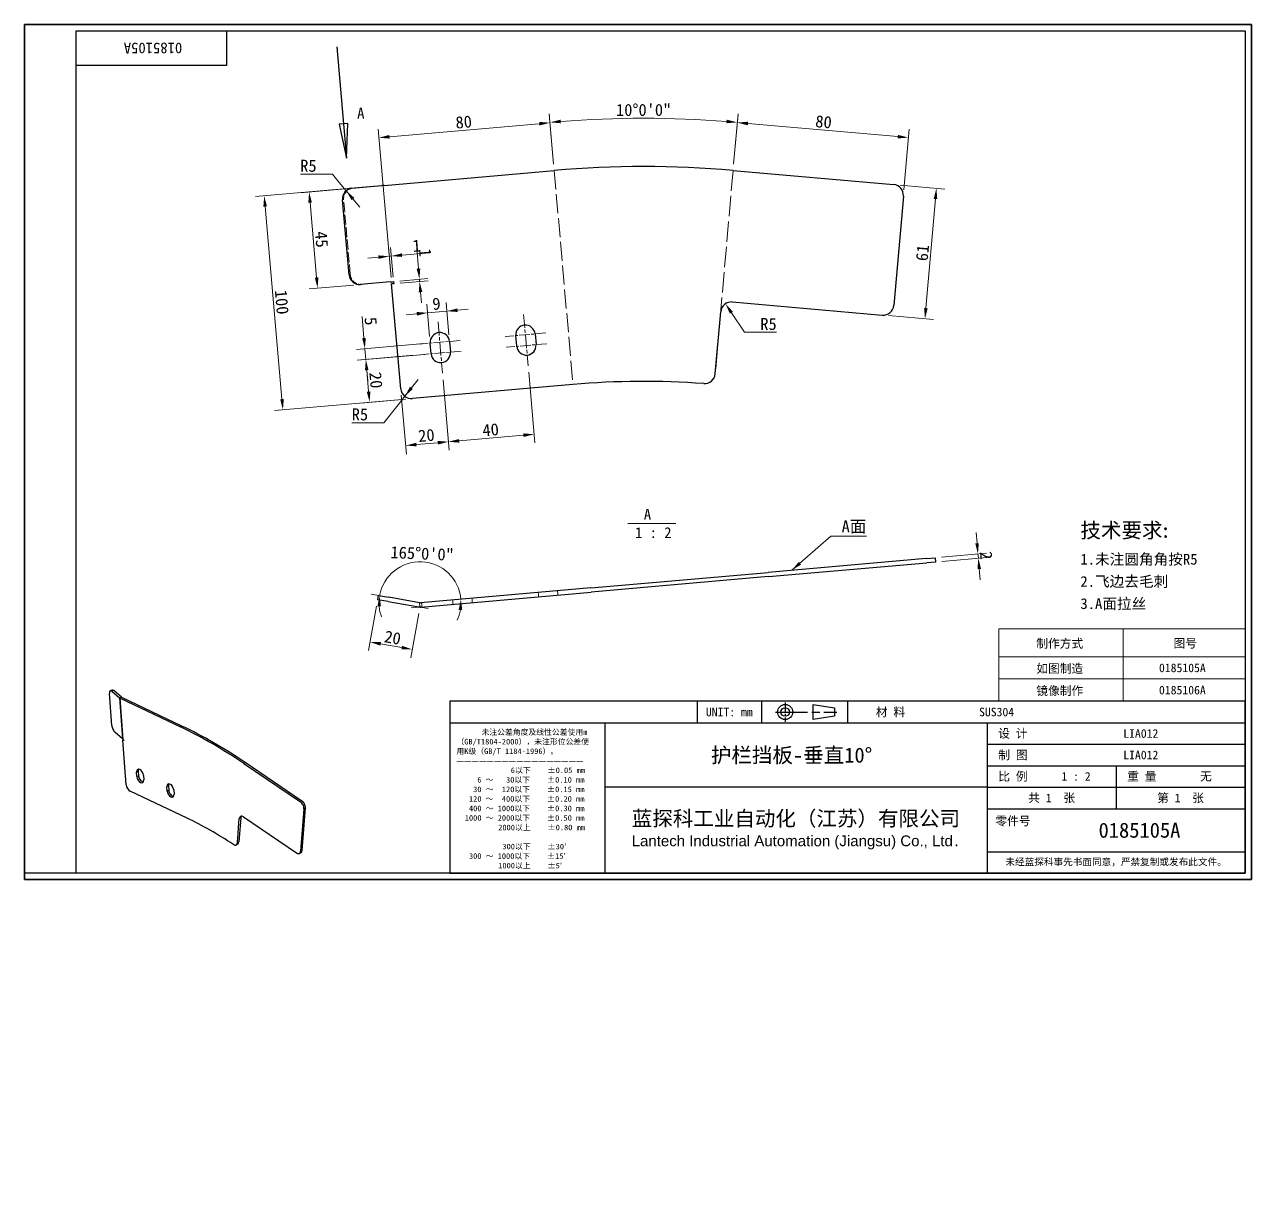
# Model space of a CAD drawing. Header units: millimetres. Extents: x 12 to 583, y -135 to 409.
import ezdxf
from ezdxf.enums import TextEntityAlignment as Align

# ---------------------------------------------------------------- set-up
doc = ezdxf.new("R2010")
doc.units = ezdxf.units.MM
doc.header["$LTSCALE"] = 2
doc.linetypes.add('CHAIN', pattern=[0.3543, 0.2362, -0.0295, 0.0591, -0.0295])
doc.linetypes.add('DASHED', pattern=[0.2067, 0.1654, -0.0413])
for name, color, linetype, lineweight in [('1', 7, 'Continuous', 18), ('可见 (ISO)', 7, 'Continuous', 25), ('可见窄的 (ISO)', 7, 'Continuous', 18), ('图框 (ISO)', 7, 'Continuous', 35), ('标题 (ISO)', 7, 'Continuous', 25), ('草图几何图元 (ISO)', 7, 'Continuous', 18)]:
    doc.layers.add(name, color=color, linetype=linetype, lineweight=lineweight)
for name, color, linetype, lineweight, true_color in [('中心标记 (ISO)', 1, 'CHAIN', 18, 0xff0000), ('中心线 (ISO)', 1, 'CHAIN', 18, 0xff0000), ('剖切线 (ISO)', 7, 'CHAIN', 25, 0x008000), ('尺寸 (ISO)', 7, 'Continuous', 18, 0x008000), ('符号 (ISO)', 7, 'Continuous', 18, 0x008000), ('隐藏 (ISO)', 5, 'DASHED', 18, 0x0000ff)]:
    doc.layers.add(name, color=color, linetype=linetype, lineweight=lineweight, true_color=true_color)
doc.styles.add('HZ_33', font='simfang.ttf')
doc.styles.add('文本样式164', font='SimSun.ttf')
doc.styles.add('文本样式165', font='SimSun.ttf')
doc.styles.add('文本样式74', font='SimSun.ttf')
doc.styles.add('最新国标', font='simfang.ttf')
doc.styles.add('注释文本 (ISO)', font='simfang.ttf')
doc.dimstyles.new('默认 (GB)', dxfattribs={"dimscale": 2, "dimtxt": 2.8, "dimasz": 2.5, "dimexe": 2, "dimexo": 1.5, "dimgap": 0.5, "dimtad": 1, "dimtoh": 1, "dimdsep": 46, "dimtxsty": '最新国标', "dimcen": 0.09, "dimdle": 10, "dimclrd": 256, "dimclre": 256, "dimclrt": 256, "dimaunit": 1, "dimadec": 3, "dimazin": 2, "dimtfac": 0.535714, "dimtdec": 3, "dimtmove": 0, "dimatfit": 3, "dimfxl": 0, "dimtolj": 1, "dimlwd": -1, "dimlwe": -1, "dimarcsym": 0})
doc.dimstyles.new('默认 (GB)$7', dxfattribs={"dimscale": 2, "dimtxt": 2.8, "dimasz": 2.5, "dimexe": 2, "dimexo": 1.5, "dimgap": 0.5, "dimtad": 1, "dimtoh": 1, "dimdsep": 46, "dimtxsty": '最新国标', "dimcen": 0.09, "dimdle": 10, "dimclrd": 256, "dimclre": 256, "dimclrt": 256, "dimaunit": 1, "dimadec": 3, "dimazin": 2, "dimtfac": 0.535714, "dimtdec": 3, "dimtmove": 0, "dimatfit": 3, "dimfxl": 0, "dimtolj": 1, "dimlwd": -1, "dimlwe": -1, "dimarcsym": 0})

# ---------------------------------------------------------------- blocks, each defined once
blk = doc.blocks.new('图框 最新国标')
at = {"layer": '图框 (ISO)'}
for p, q in [((6, 7), (6, 204.5)), ((6, 204.5), (291.5, 204.5)), ((291.5, 204.5), (291.5, 5.5)), ((6, 7), (6, 5.5)), ((6, 7), (6, 5.5)), ((291.5, 5.5), (6, 5.5))]:
    blk.add_line(p, q, dxfattribs=at)
at = {"layer": '图框 (ISO)', "color": 7, "linetype": 'Continuous', "lineweight": 25}
for p, q in [((18, 203), (290, 203)), ((18, 7), (18, 203)), ((18, 203), (290, 203)), ((53, 203), (53, 195)), ((290, 203), (290, 7)), ((290, 203), (290, 7)), ((53, 195), (18, 195)), ((290, 7), (6, 7)), ((290, 7), (18, 7))]:
    blk.add_line(p, q, dxfattribs=at)
at = {"layer": '图框 (ISO)', "style": '文本样式74'}
blk.add_attdef('零件代号_001', (42.7, 200.25), '', height=2.5, rotation=180, dxfattribs=at)
blk = doc.blocks.new('标题栏 最新国标')
at = {"layer": '标题 (ISO)'}
for p, q in [((381.98, -183.84), (196.98, -183.84)), ((196.98, -183.84), (196.98, -223.84)), ((254.48, -183.84), (254.48, -188.84)), ((269.48, -183.84), (269.48, -188.84)), ((281.48, -188.09), (281.48, -184.59)), ((281.48, -184.59), (286.48, -185.34)), ((286.48, -185.34), (286.48, -187.34)), ((289.48, -183.84), (289.48, -188.84)), ((381.98, -223.84), (381.98, -183.84)), ((383.48, -183.84), (383.48, -225.34)), ((286.48, -187.34), (281.48, -188.09)), ((196.98, -188.84), (381.98, -188.84)), ((232.98, -188.84), (232.98, -223.84)), ((321.98, -188.84), (321.98, -223.84)), ((321.98, -193.84), (381.98, -193.84)), ((321.98, -198.84), (381.98, -198.84)), ((351.98, -198.84), (351.98, -208.84)), ((321.98, -203.84), (232.98, -203.84)), ((321.98, -203.84), (381.98, -203.84)), ((321.98, -208.84), (381.98, -208.84)), ((321.98, -218.84), (381.98, -218.84)), ((196.98, -223.84), (381.98, -223.84)), ((383.48, -225.34), (196.98, -225.34))]:
    blk.add_line(p, q, dxfattribs=at)
at = {"layer": '标题 (ISO)', "linetype": 'CHAIN', "ltscale": 5.000333}
blk.add_line((274.98, -184.09), (274.98, -188.59), dxfattribs=at)
at = {"layer": '标题 (ISO)', "linetype": 'CHAIN', "ltscale": 15.834605}
blk.add_line((272.73, -186.34), (286.98, -186.34), dxfattribs=at)
at = {"layer": '标题 (ISO)'}
for radius in [1.75, 1]:
    blk.add_circle((274.98, -186.34), radius, dxfattribs=at)
at = {"layer": '1', "style": '文本样式164'}
for s, p in [('UNIT: mm', (261.98, -186.34)), ('材 料', (299.48, -186.34)), ('设 计', (327.98, -191.34)), ('制 图', (327.98, -196.34)), ('比 例', (327.98, -201.34)), ('重 量', (357.98, -201.34)), ('共 1  张', (336.98, -206.34)), ('第 1  张', (366.98, -206.34))]:
    blk.add_text(s, height=2, dxfattribs=at).set_placement(p, align=Align.MIDDLE_CENTER)
at = {"layer": '标题 (ISO)', "style": '注释文本 (ISO)'}
for s, insert, char_height, attachment_point, line_spacing_factor in [('\\fSimSun|b0|i0;{\\H1.3000;      未注公差角度及线性公差使用m\\P}\\fSimSun|b0|i0;{\\H1.3000;（GB/T1804-2000），未注形位公差使\\P}\\fSimSun|b0|i0;{\\H1.3000;用K级（GB/T 1184-1996）。\\P}\\fSimSun|b0|i0;{\\H1.3000;—————————————————\\P}\\fSimSun|b0|i0;{\\H1.3000;             6以下    ±0.05 mm\\P}\\fSimSun|b0|i0;{\\H1.3000;     6 ～   30以下    ±0.10 mm\\P}\\fSimSun|b0|i0;{\\H1.3000;    30 ～  120以下    ±0.15 mm\\P}\\fSimSun|b0|i0;{\\H1.3000;   120 ～  400以下    ±0.20 mm\\P}\\fSimSun|b0|i0;{\\H1.3000;   400 ～ 1000以下    ±0.30 mm\\P}\\fSimSun|b0|i0;{\\H1.3000;  1000 ～ 2000以下    ±0.50 mm\\P}\\fSimSun|b0|i0;{\\H1.3000;          2000以上    ±0.80 mm\\P}\\fSimSun|b0|i0;{\\H1.3000;\\P}\\fSimSun|b0|i0;{\\H1.3000;           300以下    ±30′\\P}\\fSimSun|b0|i0;{\\H1.3000;   300 ～ 1000以下    ±15′\\P}\\fSimSun|b0|i0;{\\H1.3000;          1000以上    ±5′}', (198.48, -206.63), 1.3, 4, 1.023913), ('{\\fMicrosoft YaHei|b0|i0|c134|p34;\\H1.75x;蓝探科工业自动化（江苏）有限公司\\P\\fArial|b0|i0|c0|p34;\\H0.71429x;Lantech Industrial Automation (Jiangsu) Co., Ltd\\fFangSong|b0|i0|c134|p49;.\\H1.15195x; }', (277.48, -213.84), 2, 5, 0.978695)]:
    blk.add_mtext(s, dxfattribs=dict(at, insert=insert, char_height=char_height, attachment_point=attachment_point, line_spacing_factor=line_spacing_factor))
at = {"layer": '标题 (ISO)', "attachment_point": 5, "style": '注释文本 (ISO)'}
for s, insert, char_height in [('\\fFangSong|b0|i0;零件号', (327.98, -211.84), 2), ('\\fSimSun|b0|i0;{\\H1.6000;未经蓝探科事先书面同意，严禁复制或发布此文件。}', (351.98, -221.34), 1.6)]:
    blk.add_mtext(s, dxfattribs=dict(at, insert=insert, char_height=char_height))
at = {"layer": '标题 (ISO)'}
for tag, p, height, style in [('材料_001', (320.09, -187.33), 2, '注释文本 (ISO)'), ('设计人_001', (353.65, -192.33), 2, '注释文本 (ISO)'), ('库存编号_001', (257.69, -198.12), 3.5, '文本样式165'), ('设计人_001', (353.65, -197.33), 2, '注释文本 (ISO)'), ('视图比例_001', (339.26, -202.33), 2, '注释文本 (ISO)'), ('质量\\P3;_001', (371.53, -202.3), 2, '注释文本 (ISO)'), ('零件代号_001', (347.9, -215.59), 3.5, '文本样式165')]:
    blk.add_attdef(tag, p, '', height=height, dxfattribs=dict(at, style=style))
blk = doc.blocks.new('表格1')
at = {"layer": '符号 (ISO)'}
for p, q in [((232.72, 63.89), (290, 63.89)), ((232.72, 63.89), (232.72, 57.35)), ((261.65, 63.89), (261.65, 57.35)), ((290, 63.89), (290, 57.35)), ((232.72, 57.35), (290, 57.35)), ((232.72, 57.35), (232.72, 47)), ((261.65, 57.35), (261.65, 47)), ((290, 57.35), (290, 47)), ((232.72, 52.23), (290, 52.23)), ((232.72, 47), (290, 47))]:
    blk.add_line(p, q, dxfattribs=at)
at = {"layer": '符号 (ISO)', "char_height": 2, "attachment_point": 7, "style": '注释文本 (ISO)'}
for s, insert in [('制作方式', (241.43, 59.21)), ('图号', (273.37, 59.27)), ('如图制造', (241.44, 53.39)), ('0185105A', (269.98, 53.75)), ('镜像制作', (241.43, 48.2)), ('0185106A', (269.98, 48.58))]:
    blk.add_mtext(s, dxfattribs=dict(at, insert=insert))
blk = doc.blocks.new('二维转换剖视图0')
at = {"layer": '剖切线 (ISO)', "linetype": 'Continuous'}
for p, q in [((78.64, 199.32), (80.21, 181.38)), ((81.2, 181.47), (79.21, 181.3)), ((79.21, 181.3), (80.9, 173.41)), ((80.21, 181.38), (80.9, 173.41)), ((80.9, 173.41), (81.2, 181.47))]:
    blk.add_line(p, q, dxfattribs=at)
at = {"layer": '剖切线 (ISO)', "linetype": 'Continuous', "flags": 128}
blk.add_lwpolyline([(79.21, 181.3), (80.9, 173.41), (81.2, 181.47), (79.21, 181.3)], dxfattribs=at)
at = {"layer": '剖切线 (ISO)'}
blk.add_solid([(79.21, 181.3), (80.9, 173.41), (81.2, 181.47), (79.21, 181.3)], dxfattribs=at)
at = {"layer": '剖切线 (ISO)', "insert": (83.4, 182.62), "char_height": 2.5, "attachment_point": 7, "style": 'HZ_33'}
blk.add_mtext('A', dxfattribs=at)
blk = doc.blocks.new('*D7')
at = {"layer": 'Defpoints', "color": 0, "transparency": 16777216}
for p in [(176.28, 141.3), (195.98, 137.83), (172.81, 121.6)]:
    blk.add_point(p, dxfattribs=at)
at = {"layer": '尺寸 (ISO)', "color": 116, "true_color": 0x00803f, "transparency": 16777216}
for p, q in [((175.76, 138.35), (172.11, 117.67)), ((195.46, 134.87), (191.81, 114.19)), ((187.58, 119), (177.73, 120.74))]:
    blk.add_line(p, q, dxfattribs=at)
for points in [[(177.88, 121.56), (177.59, 119.92), (172.81, 121.6)], [(187.73, 119.82), (187.44, 118.18), (192.51, 118.13)]]:
    blk.add_solid(points, dxfattribs=at)
at = {"layer": '尺寸 (ISO)', "transparency": 16777216, "insert": (183.32, 123.64), "char_height": 5.6, "attachment_point": 5, "rotation": 350, "style": '最新国标'}
blk.add_mtext('\\A1;20', dxfattribs=at)
blk = doc.blocks.new('*D8')
at = {"layer": 'Defpoints', "color": 0, "transparency": 16777216}
for p in [(205.62, 156.38), (275.5, 146.79), (193.11, 140.36), (196.07, 139.84)]:
    blk.add_point(p, dxfattribs=at)
at = {"layer": '尺寸 (ISO)', "color": 116, "true_color": 0x00803f, "transparency": 16777216}
blk.add_line((190.16, 140.89), (173.32, 143.85), dxfattribs=at)
for start, end in [(5, 170), (185.0432, 200.0863), (334.9137, 349.9568)]:
    blk.add_arc((196.07, 139.84), 19.1, start, end, dxfattribs=at)
for points in [[(176.21, 138.2), (177.87, 138.13), (177.26, 143.16)], [(214.04, 136.55), (215.7, 136.48), (215.09, 141.51)]]:
    blk.add_solid(points, dxfattribs=at)
at = {"layer": '尺寸 (ISO)', "transparency": 16777216, "insert": (197.07, 162.75), "char_height": 5.6, "attachment_point": 5, "rotation": 357.5, "style": '最新国标'}
blk.add_mtext('\\A1;165°0\'0"', dxfattribs=at)
blk = doc.blocks.new('*D9')
at = {"layer": 'Defpoints', "color": 0, "transparency": 16777216}
for p in [(435.8, 160.82), (455.89, 160.57), (435.97, 158.82)]:
    blk.add_point(p, dxfattribs=at)
at = {"layer": '尺寸 (ISO)', "color": 116, "true_color": 0x00803f, "transparency": 16777216}
for p, q in [((455.28, 167.54), (454.85, 172.52)), ((438.79, 161.08), (459.71, 162.91)), ((438.96, 159.09), (459.88, 160.92)), ((455.72, 162.56), (455.89, 160.57)), ((456.33, 155.59), (456.77, 150.61))]:
    blk.add_line(p, q, dxfattribs=at)
for points in [[(456.11, 167.61), (454.45, 167.47), (455.72, 162.56)], [(457.16, 155.66), (455.5, 155.51), (455.89, 160.57)]]:
    blk.add_solid(points, dxfattribs=at)
at = {"layer": '尺寸 (ISO)', "transparency": 16777216, "insert": (459.59, 161.9), "char_height": 5.6, "attachment_point": 5, "rotation": 275, "style": '最新国标'}
blk.add_mtext('\\A1;2', dxfattribs=at)
blk = doc.blocks.new('*D10')
at = {"layer": 'Defpoints', "color": 0, "transparency": 16777216}
for p in [(314.66, 365.17), (258.5, 341.07), (341.74, 341.07), (300.12, -134.62)]:
    blk.add_point(p, dxfattribs=at)
at = {"layer": '尺寸 (ISO)', "color": 116, "true_color": 0x00803f, "transparency": 16777216}
for p, q in [((258.24, 344.06), (256.19, 367.47)), ((342, 344.06), (344.05, 367.47))]:
    blk.add_line(p, q, dxfattribs=at)
blk.add_arc((300.12, -134.62), 500, 85.573, 94.427, dxfattribs=at)
for points in [[(261.59, 363.06), (261.46, 364.72), (256.54, 363.48)], [(338.78, 364.72), (338.65, 363.06), (343.7, 363.48)]]:
    blk.add_solid(points, dxfattribs=at)
at = {"layer": '尺寸 (ISO)', "transparency": 16777216, "insert": (300.12, 369.22), "char_height": 5.6, "attachment_point": 5, "style": '最新国标'}
blk.add_mtext('\\A1;10°0\'0"', dxfattribs=at)
blk = doc.blocks.new('*D13')
at = {"layer": 'Defpoints', "color": 0, "transparency": 16777216}
for p in [(416.45, 334.53), (436.37, 332.79), (411.13, 273.76)]:
    blk.add_point(p, dxfattribs=at)
at = {"layer": '尺寸 (ISO)', "color": 116, "true_color": 0x00803f, "transparency": 16777216}
for p, q in [((419.44, 334.27), (440.36, 332.44)), ((431.49, 277), (435.94, 327.81)), ((414.12, 273.5), (435.04, 271.67))]:
    blk.add_line(p, q, dxfattribs=at)
for points in [[(435.11, 327.88), (436.77, 327.73), (436.37, 332.79)], [(430.66, 277.07), (432.32, 276.93), (431.06, 272.02)]]:
    blk.add_solid(points, dxfattribs=at)
at = {"layer": '尺寸 (ISO)', "transparency": 16777216, "insert": (429.9, 302.74), "char_height": 5.6, "attachment_point": 5, "rotation": 85, "style": '最新国标'}
blk.add_mtext('\\A1;61', dxfattribs=at)
blk = doc.blocks.new('*D14')
at = {"layer": 'Defpoints', "color": 0, "transparency": 16777216}
for p in [(423.38, 356.39), (341.74, 341.07), (421, 329.11)]:
    blk.add_point(p, dxfattribs=at)
at = {"layer": '尺寸 (ISO)', "color": 116, "true_color": 0x00803f, "transparency": 16777216}
for p, q in [((342, 344.06), (344.04, 367.35)), ((348.67, 362.92), (418.4, 356.82)), ((421.26, 332.1), (423.73, 360.37))]:
    blk.add_line(p, q, dxfattribs=at)
for points in [[(348.74, 363.76), (348.6, 362.09), (343.69, 363.36)], [(418.47, 357.65), (418.33, 355.99), (423.38, 356.39)]]:
    blk.add_solid(points, dxfattribs=at)
at = {"layer": '尺寸 (ISO)', "transparency": 16777216, "insert": (383.87, 363.69), "char_height": 5.6, "attachment_point": 5, "rotation": 355, "style": '最新国标'}
blk.add_mtext('\\A1;80', dxfattribs=at)
blk = doc.blocks.new('*D15')
at = {"layer": 'Defpoints', "color": 0, "transparency": 16777216}
for p in [(256.56, 363.29), (258.5, 341.07), (182.82, 288.27)]:
    blk.add_point(p, dxfattribs=at)
at = {"layer": '尺寸 (ISO)', "color": 116, "true_color": 0x00803f, "transparency": 16777216}
for p, q in [((258.24, 344.06), (256.21, 367.27)), ((182.55, 291.26), (176.51, 360.3)), ((181.84, 356.75), (251.58, 362.85))]:
    blk.add_line(p, q, dxfattribs=at)
for points in [[(251.51, 363.68), (251.65, 362.02), (256.56, 363.29)], [(181.77, 357.58), (181.92, 355.92), (176.86, 356.32)]]:
    blk.add_solid(points, dxfattribs=at)
at = {"layer": '尺寸 (ISO)', "transparency": 16777216, "insert": (216.38, 363.62), "char_height": 5.6, "attachment_point": 5, "rotation": 5, "style": '最新国标'}
blk.add_mtext('\\A1;80', dxfattribs=at)
blk = doc.blocks.new('*D16')
at = {"layer": 'Defpoints', "color": 0, "transparency": 16777216}
for p in [(179.33, 334.14), (192.5, 234.91), (132.26, 229.64)]:
    blk.add_point(p, dxfattribs=at)
at = {"layer": '尺寸 (ISO)', "color": 116, "true_color": 0x00803f, "transparency": 16777216}
for p, q in [((176.34, 333.88), (119.56, 328.91)), ((123.98, 324.28), (131.82, 234.62)), ((189.52, 234.65), (128.28, 229.29))]:
    blk.add_line(p, q, dxfattribs=at)
for points in [[(124.81, 324.35), (123.15, 324.21), (123.54, 329.26)], [(132.65, 234.69), (130.99, 234.55), (132.26, 229.64)]]:
    blk.add_solid(points, dxfattribs=at)
at = {"layer": '尺寸 (ISO)', "transparency": 16777216, "insert": (131.72, 279.78), "char_height": 5.6, "attachment_point": 5, "rotation": 275, "style": '最新国标'}
blk.add_mtext('\\A1;100', dxfattribs=at)
blk = doc.blocks.new('*D17')
at = {"layer": 'Defpoints', "color": 0, "transparency": 16777216}
for p in [(206.53, 246.68), (187.09, 239.46), (209.32, 214.8)]:
    blk.add_point(p, dxfattribs=at)
at = {"layer": '尺寸 (ISO)', "color": 116, "true_color": 0x00803f, "transparency": 16777216}
for p, q in [((206.79, 243.69), (209.67, 210.82)), ((187.35, 236.47), (189.75, 209.07)), ((194.38, 213.49), (204.34, 214.36))]:
    blk.add_line(p, q, dxfattribs=at)
for points in [[(194.3, 214.32), (194.45, 212.66), (189.4, 213.06)], [(204.27, 215.19), (204.41, 213.53), (209.32, 214.8)]]:
    blk.add_solid(points, dxfattribs=at)
at = {"layer": '尺寸 (ISO)', "transparency": 16777216, "insert": (199.02, 217.75), "char_height": 5.6, "attachment_point": 5, "rotation": 5, "style": '最新国标'}
blk.add_mtext('\\A1;20', dxfattribs=at)
blk = doc.blocks.new('*D18')
at = {"layer": 'Defpoints', "color": 0, "transparency": 16777216}
for p in [(206.53, 246.68), (246.38, 250.16), (249.17, 218.29)]:
    blk.add_point(p, dxfattribs=at)
at = {"layer": '尺寸 (ISO)', "color": 116, "true_color": 0x00803f, "transparency": 16777216}
for p, q in [((246.64, 247.18), (249.52, 214.3)), ((206.79, 243.69), (209.67, 210.82)), ((214.3, 215.24), (244.19, 217.85))]:
    blk.add_line(p, q, dxfattribs=at)
for points in [[(244.11, 218.68), (244.26, 217.02), (249.17, 218.29)], [(214.23, 216.07), (214.37, 214.41), (209.32, 214.8)]]:
    blk.add_solid(points, dxfattribs=at)
at = {"layer": '尺寸 (ISO)', "transparency": 16777216, "insert": (228.91, 220.36), "char_height": 5.6, "attachment_point": 5, "rotation": 5, "style": '最新国标'}
blk.add_mtext('\\A1;40', dxfattribs=at)
blk = doc.blocks.new('*D19')
at = {"layer": 'Defpoints', "color": 0, "transparency": 16777216}
for p in [(170.84, 253.09), (196.24, 255.31), (192.5, 234.91)]:
    blk.add_point(p, dxfattribs=at)
at = {"layer": '尺寸 (ISO)', "color": 116, "true_color": 0x00803f, "transparency": 16777216}
for p, q in [((193.25, 255.05), (166.85, 252.74)), ((172.14, 238.15), (171.27, 248.11)), ((189.52, 234.65), (168.6, 232.82))]:
    blk.add_line(p, q, dxfattribs=at)
for points in [[(172.1, 248.18), (170.44, 248.04), (170.84, 253.09)], [(172.97, 238.22), (171.31, 238.08), (172.58, 233.17)]]:
    blk.add_solid(points, dxfattribs=at)
at = {"layer": '尺寸 (ISO)', "transparency": 16777216, "insert": (175.53, 243.46), "char_height": 5.6, "attachment_point": 5, "rotation": 275, "style": '最新国标'}
blk.add_mtext('\\A1;20', dxfattribs=at)
blk = doc.blocks.new('*D20')
at = {"layer": 'Defpoints', "color": 0, "transparency": 16777216}
for p in [(170.4, 258.07), (200.78, 260.73), (201.22, 255.75)]:
    blk.add_point(p, dxfattribs=at)
at = {"layer": '尺寸 (ISO)', "color": 116, "true_color": 0x00803f, "transparency": 16777216}
for p, q in [((169.97, 263.05), (169.08, 273.12)), ((197.8, 260.47), (166.42, 257.72)), ((170.84, 253.09), (170.4, 258.07)), ((198.23, 255.49), (166.85, 252.74)), ((171.27, 248.11), (171.71, 243.13))]:
    blk.add_line(p, q, dxfattribs=at)
for points in [[(170.8, 263.13), (169.13, 262.98), (170.4, 258.07)], [(172.1, 248.18), (170.44, 248.04), (170.84, 253.09)]]:
    blk.add_solid(points, dxfattribs=at)
at = {"layer": '尺寸 (ISO)', "transparency": 16777216, "insert": (173.12, 270.91), "char_height": 5.6, "attachment_point": 5, "rotation": 275, "style": '最新国标'}
blk.add_mtext('\\A1;5', dxfattribs=at)
blk = doc.blocks.new('*D21')
at = {"layer": 'Defpoints', "color": 0, "transparency": 16777216}
for p in [(208.52, 275.59), (200.78, 260.73), (209.75, 261.52)]:
    blk.add_point(p, dxfattribs=at)
at = {"layer": '尺寸 (ISO)', "color": 116, "true_color": 0x00803f, "transparency": 16777216}
for p, q in [((194.57, 274.37), (189.59, 273.94)), ((200.52, 263.72), (199.2, 278.79)), ((199.55, 274.81), (208.52, 275.59)), ((209.49, 264.5), (208.17, 279.58)), ((213.5, 276.03), (218.48, 276.46))]:
    blk.add_line(p, q, dxfattribs=at)
for points in [[(194.5, 275.2), (194.64, 273.54), (199.55, 274.81)], [(213.43, 276.86), (213.57, 275.2), (208.52, 275.59)]]:
    blk.add_solid(points, dxfattribs=at)
at = {"layer": '尺寸 (ISO)', "transparency": 16777216, "insert": (203.7, 279.02), "char_height": 5.6, "attachment_point": 5, "rotation": 5, "style": '最新国标'}
blk.add_mtext('\\A1;9', dxfattribs=at)
blk = doc.blocks.new('*D22')
at = {"layer": 'Defpoints', "color": 0, "transparency": 16777216}
for p in [(164.37, 332.83), (144.45, 331.09), (168.3, 288)]:
    blk.add_point(p, dxfattribs=at)
at = {"layer": '尺寸 (ISO)', "color": 116, "true_color": 0x00803f, "transparency": 16777216}
for p, q in [((161.38, 332.57), (140.46, 330.74)), ((147.94, 291.24), (144.89, 326.11)), ((165.31, 287.74), (144.39, 285.91))]:
    blk.add_line(p, q, dxfattribs=at)
for points in [[(145.72, 326.18), (144.06, 326.04), (144.45, 331.09)], [(148.77, 291.31), (147.11, 291.17), (148.37, 286.26)]]:
    blk.add_solid(points, dxfattribs=at)
at = {"layer": '尺寸 (ISO)', "transparency": 16777216, "insert": (150.23, 309.01), "char_height": 5.6, "attachment_point": 5, "rotation": 275, "style": '最新国标'}
blk.add_mtext('\\A1;45', dxfattribs=at)
blk = doc.blocks.new('*D23')
at = {"layer": 'Defpoints', "color": 0, "transparency": 16777216}
for p in [(183.73, 289.35), (183.81, 288.36), (195.86, 289.41)]:
    blk.add_point(p, dxfattribs=at)
at = {"layer": '尺寸 (ISO)', "color": 116, "true_color": 0x00803f, "transparency": 16777216}
for p, q in [((195.34, 295.39), (194.53, 304.69)), ((186.71, 289.61), (199.76, 290.76)), ((186.8, 288.62), (199.85, 289.76)), ((195.86, 289.41), (195.78, 290.41)), ((196.3, 284.43), (196.73, 279.45))]:
    blk.add_line(p, q, dxfattribs=at)
for points in [[(196.17, 295.46), (194.51, 295.32), (195.78, 290.41)], [(197.13, 284.5), (195.47, 284.36), (195.86, 289.41)]]:
    blk.add_solid(points, dxfattribs=at)
at = {"layer": '尺寸 (ISO)', "transparency": 16777216, "insert": (198.5, 302.86), "char_height": 5.6, "attachment_point": 5, "rotation": 275, "style": '最新国标'}
blk.add_mtext('\\A1;1', dxfattribs=at)
blk = doc.blocks.new('*D24')
at = {"layer": 'Defpoints', "color": 0, "transparency": 16777216}
for p in [(181.69, 301.16), (182.82, 288.27), (183.81, 288.36)]:
    blk.add_point(p, dxfattribs=at)
at = {"layer": '尺寸 (ISO)', "color": 116, "true_color": 0x00803f, "transparency": 16777216}
for p, q in [((182.55, 291.26), (181.34, 305.14)), ((183.55, 291.35), (182.34, 305.23)), ((176.71, 300.72), (171.73, 300.28)), ((181.69, 301.16), (182.69, 301.24)), ((187.67, 301.68), (196.97, 302.49))]:
    blk.add_line(p, q, dxfattribs=at)
for points in [[(176.64, 301.55), (176.78, 299.89), (181.69, 301.16)], [(187.59, 302.51), (187.74, 300.85), (182.69, 301.24)]]:
    blk.add_solid(points, dxfattribs=at)
at = {"layer": '尺寸 (ISO)', "transparency": 16777216, "insert": (194.48, 306.09), "char_height": 5.6, "attachment_point": 5, "rotation": 5, "style": '最新国标'}
blk.add_mtext('\\A1;1', dxfattribs=at)
blk = doc.blocks.new('*D25')
at = {"layer": 'Defpoints', "color": 0, "transparency": 16777216}
for p in [(192.07, 239.89), (188.97, 235.97)]:
    blk.add_point(p, dxfattribs=at)
at = {"layer": '尺寸 (ISO)', "color": 116, "true_color": 0x00803f, "transparency": 16777216}
for p, q in [((192.07, 239.89), (188.97, 235.97)), ((192.07, 239.89), (195.16, 243.82)), ((188.97, 235.97), (185.88, 232.04)), ((179.27, 223.66), (185.88, 232.04)), ((164.37, 223.66), (179.27, 223.66))]:
    blk.add_line(p, q, dxfattribs=at)
blk.add_solid([(191.41, 240.41), (192.72, 239.38), (188.97, 235.97)], dxfattribs=at)
at = {"layer": '尺寸 (ISO)', "transparency": 16777216, "insert": (168.08, 227.5), "char_height": 5.6, "attachment_point": 5, "style": '最新国标'}
blk.add_mtext('\\A1;R5', dxfattribs=at)
blk = doc.blocks.new('*D26')
at = {"layer": 'Defpoints', "color": 0, "transparency": 16777216}
for p in [(338.2, 279.05), (340.97, 274.88)]:
    blk.add_point(p, dxfattribs=at)
at = {"layer": '尺寸 (ISO)', "color": 116, "true_color": 0x00803f, "transparency": 16777216}
for p, q in [((347.03, 265.75), (340.97, 274.88)), ((361.94, 265.75), (347.03, 265.75))]:
    blk.add_line(p, q, dxfattribs=at)
blk.add_solid([(341.66, 275.34), (340.27, 274.42), (338.2, 279.05)], dxfattribs=at)
at = {"layer": '尺寸 (ISO)', "transparency": 16777216, "insert": (358.23, 269.59), "char_height": 5.6, "attachment_point": 5, "style": '最新国标'}
blk.add_mtext('\\A1;R5', dxfattribs=at)
blk = doc.blocks.new('*D27')
at = {"layer": 'Defpoints', "color": 0, "transparency": 16777216}
for p in [(161.66, 331.66), (164.81, 327.85)]:
    blk.add_point(p, dxfattribs=at)
at = {"layer": '尺寸 (ISO)', "color": 116, "true_color": 0x00803f, "transparency": 16777216}
for p, q in [((140.4, 339.38), (155.3, 339.38)), ((155.3, 339.38), (158.48, 335.52)), ((161.66, 331.66), (158.48, 335.52)), ((164.81, 327.85), (161.66, 331.66)), ((164.85, 327.81), (168.03, 323.95))]:
    blk.add_line(p, q, dxfattribs=at)
blk.add_solid([(165.49, 328.34), (164.2, 327.28), (161.66, 331.66)], dxfattribs=at)
at = {"layer": '尺寸 (ISO)', "transparency": 16777216, "insert": (144.11, 343.21), "char_height": 5.6, "attachment_point": 5, "style": '最新国标'}
blk.add_mtext('\\A1;R5', dxfattribs=at)

msp = doc.modelspace()

# ---------------------------------------------------------------- linework, layer by layer
at = {"layer": '中心标记 (ISO)', "ltscale": 10.556371}
for p, q in [((254.5793, 265.4372), (235.6516, 263.7813)), ((214.7316, 261.951), (195.8039, 260.2951)), ((215.1673, 256.97), (196.2396, 255.3141)), ((255.0151, 260.4563), (236.0874, 258.8003))]:
    msp.add_line(p, q, dxfattribs=at)
at = {"layer": '中心线 (ISO)', "ltscale": 13.334389}
for p, q in [((204.4397, 270.5869), (206.5315, 246.6782)), ((244.2875, 274.0731), (246.3793, 250.1644))]:
    msp.add_line(p, q, dxfattribs=at)
at = {"layer": '可见 (ISO)'}
for p, q in [((179.3317, 334.1404), (258.5027, 341.067)), ((341.7364, 341.067), (416.451, 334.5303)), ((164.3734, 332.8317), (178.3004, 334.0502)), ((179.3317, 334.1404), (178.3004, 334.0502)), ((163.0484, 292.563), (159.9979, 327.4298)), ((420.9962, 329.1135), (416.5513, 278.3076)), ((182.2224, 289.2214), (168.2954, 288.003)), ((182.2224, 289.2214), (183.2537, 289.3117)), ((183.8125, 288.3567), (182.8163, 288.2696)), ((187.0869, 239.456), (182.8163, 288.2696)), ((183.2537, 289.3117), (183.7253, 289.3529)), ((183.7253, 289.3529), (183.8125, 288.3567)), ((341.4009, 279.8633), (411.1345, 273.7624)), ((333.4538, 246.3959), (335.9842, 275.3181)), ((241.0684, 259.2361), (240.6326, 264.2171)), ((249.5984, 265.0015), (250.0342, 260.0205)), ((201.2206, 255.7499), (200.7848, 260.7308)), ((209.7506, 261.5152), (210.1864, 256.5343)), ((267.2183, 241.4475), (192.5037, 234.9108)), ((431.6805, 160.457), (358.101, 154.0196)), ((431.6805, 160.457), (435.7965, 160.8171)), ((435.7965, 160.8171), (435.9708, 158.8247)), ((358.2753, 152.0272), (431.8548, 158.4646)), ((435.9708, 158.8247), (431.8548, 158.4646)), ((275.4995, 146.7929), (358.101, 154.0196)), ((358.2753, 152.0272), (275.6738, 144.8005)), ((176.6294, 143.2706), (176.2821, 141.301)), ((176.6294, 143.2706), (181.5534, 142.4024)), ((275.4995, 146.7929), (196.3285, 139.8663)), ((196.5028, 137.8739), (275.6738, 144.8005)), ((181.2061, 140.4328), (176.2821, 141.301)), ((181.2061, 140.4328), (195.4596, 137.9195)), ((195.8069, 139.8891), (181.5534, 142.4024)), ((195.9782, 137.828), (195.9752, 137.8627)), ((196.5028, 137.8739), (195.9782, 137.828)), ((52.6476, 82.796), (51.5691, 97.6529)), ((52.8408, 99.2417), (51.9755, 98.9342)), ((52.6585, 98.701), (56.258, 95.5909)), ((57.1234, 95.8984), (53.5238, 99.0085)), ((56.5745, 95.3894), (84.5657, 82.0565)), ((85.2728, 82.4647), (57.2816, 95.7977)), ((57.6447, 76.4891), (54.0451, 79.5991)), ((57.8065, 75.9514), (58.1328, 76.1398)), ((59.3164, 55.1516), (57.8065, 75.9514)), ((58.1587, 75.7837), (57.8065, 75.9514)), ((57.9611, 76.2876), (58.1279, 76.2081)), ((58.1279, 76.2081), (58.1587, 75.7837)), ((113.9932, 65.0664), (140.4088, 47.1468)), ((141.1159, 47.5551), (114.7003, 65.4747)), ((64.3134, 58.9186), (64.1593, 61.041)), ((64.8664, 61.4492), (65.0205, 59.3268)), ((67.3292, 59.5311), (67.4832, 57.4087)), ((87.6471, 39.6079), (61.2315, 52.1904)), ((78.4017, 52.2079), (78.2476, 54.3303)), ((78.9547, 54.7386), (79.1088, 52.6162)), ((81.4175, 52.8204), (81.5716, 50.698)), ((113.8746, 40.1486), (138.5292, 23.4236)), ((142.0158, 44.0076), (140.4443, 24.1735)), ((141.1514, 24.5818), (142.7229, 44.4159)), ((111.0649, 28.1078), (111.9595, 39.3988)), ((112.6666, 39.807), (111.772, 28.5161)), ((111.2609, 27.5457), (110.5538, 27.1374)), ((139.9332, 23.2031), (140.6403, 23.6114))]:
    msp.add_line(p, q, dxfattribs=at)
for centre, radius, start, end in [((300.1196, -134.616), 477.5, 85, 95), ((416.0153, 329.5493), 5, 355, 85), ((340.9651, 274.8824), 5, 85, 175), ((411.5703, 278.7434), 5, 265, 355), ((245.1155, 264.6093), 4.5, 5, 185), ((205.2677, 261.123), 4.5, 5, 185), ((245.5513, 259.6283), 4.5, 185, 5), ((205.7035, 256.1421), 4.5, 185, 5), ((328.4728, 246.8317), 5, 265.748986, 355), ((300.1196, -134.616), 377.5, 85.748986, 95), ((192.0679, 239.8918), 5, 185, 275), ((196.1542, 141.8587), 4, 260, 275), ((196.1542, 141.8587), 2, 260, 275)]:
    msp.add_arc(centre, radius, start, end, dxfattribs=at)
for centre, major_axis, ratio, start_param, end_param in [((164.8092, 327.8508), (-0.4358, 4.981), 0.96592583, 0, 1.57079633), ((167.8596, 292.9839), (0.4358, -4.981), 0.96592583, 4.71238898, 6.28318531), ((52.8126, 96.5785), (-0.8371, 2.3557), 0.3957933, 5.67484898, 7.24564531), ((53.6779, 96.886), (-0.8371, 2.3557), 0.3957933, 5.67484898, 6.28318531), ((57.9887, 96.2059), (1.9948, 0.1448), 0.52483389, 3.62520487, 3.88700426), ((57.9887, 96.2059), (-0.9974, -0.0724), 0.52483389, 0.48361222, 0.74541161), ((53.8911, 81.7216), (-0.8371, 2.3557), 0.3957933, 0.96246, 2.53325633), ((99.2794, -120.6353), (119.375, -206.7636), 0.57735027, 2.26892803, 2.44346095), ((99.9865, -120.2271), (-119.375, 206.7636), 0.57735027, 5.41052068, 5.58505361), ((59.3753, 77.1041), (-1.9948, -0.1448), 0.52483389, 0.48361222, 0.74541161), ((65.7442, 60.286), (-1.125, 1.9486), 0.57735027, 4.01425728, 7.15584993), ((65.8983, 58.1636), (1.125, -1.9486), 0.57735027, 4.01425728, 7.15584993), ((66.4513, 60.6943), (-1.125, 1.9486), 0.57735027, 0.31968726, 0.87266463), ((66.6054, 58.5719), (1.125, -1.9486), 0.57735027, 4.01425728, 5.96349805), ((61.0774, 54.3128), (-1.25, 2.1651), 0.57735027, 0.87266463, 2.44346095), ((79.8326, 53.5754), (-1.125, 1.9486), 0.57735027, 4.01425728, 7.15584993), ((79.9866, 51.453), (1.125, -1.9486), 0.57735027, 4.01425728, 7.15584993), ((80.5397, 53.9836), (-1.125, 1.9486), 0.57735027, 0.31968726, 0.87266463), ((80.6937, 51.8612), (1.125, -1.9486), 0.57735027, 4.01425728, 5.96349805), ((140.2548, 45.2023), (1.25, -2.1651), 0.57735027, 0.6981317, 2.26892803), ((140.9619, 45.6105), (-1.25, 2.1651), 0.57735027, 3.83972435, 5.41052068), ((113.7205, 38.2041), (-1.25, 2.1651), 0.57735027, 5.41052068, 6.98131701), ((114.4276, 38.6124), (-1.25, 2.1651), 0.57735027, 0.28675655, 0.6981317), ((99.2794, -120.6353), (-94.375, 163.4623), 0.57735027, 5.42359295, 5.58505361), ((109.3038, 29.3025), (1.25, -2.1651), 0.57735027, 5.42359295, 6.98131701), ((110.0109, 29.7107), (1.25, -2.1651), 0.57735027, 0, 0.6981317), ((138.6832, 25.3682), (1.25, -2.1651), 0.57735027, 5.41052068, 6.98131701), ((139.3903, 25.7764), (1.25, -2.1651), 0.57735027, 0, 0.6981317)]:
    msp.add_ellipse(centre, major_axis=major_axis, ratio=ratio, start_param=start_param, end_param=end_param, dxfattribs=at)
at = {"layer": '可见窄的 (ISO)'}
for p, q in [((52.6585, 98.701), (53.5238, 99.0085)), ((56.258, 95.5909), (57.1234, 95.8984)), ((57.6447, 76.4891), (56.258, 95.5909)), ((57.2816, 95.7977), (56.5745, 95.3894)), ((56.5745, 95.3894), (57.9611, 76.2876)), ((85.2728, 82.4647), (84.5657, 82.0565)), ((114.7003, 65.4747), (113.9932, 65.0664)), ((64.8664, 61.4492), (64.1593, 61.041)), ((65.0205, 59.3268), (64.3134, 58.9186)), ((78.9547, 54.7386), (78.2476, 54.3303)), ((79.1088, 52.6162), (78.4017, 52.2079)), ((141.1159, 47.5551), (140.4088, 47.1468)), ((142.0158, 44.0076), (142.7229, 44.4159)), ((111.9595, 39.3988), (112.6666, 39.807)), ((111.772, 28.5161), (111.0649, 28.1078)), ((141.1514, 24.5818), (140.4443, 24.1735))]:
    msp.add_line(p, q, dxfattribs=at)
at = {"layer": '尺寸 (ISO)'}
for q in [(191.9934, 137.4794), (199.9175, 137.1335)]:
    msp.add_line((195.9782, 137.828), q, dxfattribs=at)
at = {"layer": '符号 (ISO)'}
msp.add_line((292.7005, 176.8317), (315.1567, 176.8317), dxfattribs=at)
at = {"layer": '草图几何图元 (ISO)', "color": 1, "linetype": 'DASHED', "ltscale": 26.877386, "true_color": 0xff0000}
msp.add_line((258.5027, 341.067), (267.2183, 241.4475), dxfattribs=at)
at = {"layer": '草图几何图元 (ISO)', "color": 1, "linetype": 'DASHED', "ltscale": 28.735088, "true_color": 0xff0000}
msp.add_line((341.7364, 341.067), (333.4538, 246.3959), dxfattribs=at)
at = {"layer": '隐藏 (ISO)', "ltscale": 14.110627}
msp.add_line((163.564, 292.6081), (160.5136, 327.4749), dxfattribs=at)
at = {"layer": '隐藏 (ISO)', "ltscale": 1.904597}
for p, q in [((251.0927, 144.6576), (251.267, 142.6652)), ((260.0585, 145.442), (260.2328, 143.4496)), ((196.8001, 139.9076), (196.9744, 137.9152)), ((211.2449, 141.1714), (211.4192, 139.179)), ((220.2107, 141.9558), (220.385, 139.9634))]:
    msp.add_line(p, q, dxfattribs=at)
at = {"layer": '隐藏 (ISO)', "ltscale": 0.501416}
msp.add_line((195.8039, 139.8204), (196.3285, 139.8663), dxfattribs=at)
at = {"layer": '隐藏 (ISO)', "ltscale": 1.871439}
msp.add_line((195.9752, 137.8627), (195.8039, 139.8204), dxfattribs=at)
at = {"layer": '隐藏 (ISO)', "ltscale": 7.479626}
for centre, major_axis, start_param, end_param in [((165.3248, 327.8959), (-0.4358, 4.981), 0, 1.57079633), ((168.3753, 293.0291), (0.4358, -4.981), 4.71238898, 6.28318531)]:
    msp.add_ellipse(centre, major_axis=major_axis, ratio=0.96592583, start_param=start_param, end_param=end_param, dxfattribs=at)

# ---------------------------------------------------------------- block references
at = {"xscale": 2, "yscale": 2, "zscale": 2}
msp.add_blockref('图框 最新国标', (0, 0), dxfattribs=at).add_auto_attribs({'零件代号_001': '0185105A'})
msp.add_blockref('表格1', (0, 0), dxfattribs=at)
ref = msp.add_blockref('标题栏 最新国标', (-183.9651, 461.6886), dxfattribs=dict(xscale=2, yscale=2, zscale=2))
ref.add_attrib('零件代号_001', '0185105A', (511.8408, 30.5), dxfattribs={"layer": '标题 (ISO)', "height": 7, "style": '文本样式165'})
ref.add_attrib('库存编号_001', '护栏挡板-垂直10°', (331.4246, 65.4413), dxfattribs={"layer": '标题 (ISO)', "height": 7, "style": '文本样式165'})
ref.add_attrib('质量\\P3;_001', '无', (559.0857, 57.08), dxfattribs={"layer": '标题 (ISO)', "height": 4, "style": '注释文本 (ISO)'})
ref.add_attrib('视图比例_001', '1 : 2', (494.56, 57.0343), dxfattribs={"layer": '标题 (ISO)', "height": 4, "style": '注释文本 (ISO)'})
ref.add_attrib('设计人_001', 'LIA012', (523.3371, 77.0229), dxfattribs={"layer": '标题 (ISO)', "height": 4, "style": '注释文本 (ISO)'})
ref.add_attrib('设计人_001', 'LIA012', (523.3371, 67.0229), dxfattribs={"layer": '标题 (ISO)', "height": 4, "style": '注释文本 (ISO)'})
ref.add_attrib('材料_001', 'SUS304', (456.2229, 87.0229), dxfattribs={"layer": '标题 (ISO)', "height": 4, "style": '注释文本 (ISO)'})
at = {"layer": '剖切线 (ISO)', "xscale": 2, "yscale": 2, "zscale": 2}
msp.add_blockref('二维转换剖视图0', (0, 0), dxfattribs=at)

# ---------------------------------------------------------------- texts
at = {"layer": '符号 (ISO)', "char_height": 5, "attachment_point": 7, "style": 'HZ_33'}
for s, insert in [('A ', (300.2179, 178.5542)), (' 1 : 2', (292.7005, 169.9338))]:
    msp.add_mtext(s, dxfattribs=dict(at, insert=insert))
at = {"layer": '符号 (ISO)', "insert": (392.2615, 178.1888), "char_height": 5.6, "width": 12.575438, "attachment_point": 1, "style": '最新国标'}
msp.add_mtext('\\fFangSong|b0|i0;A面', dxfattribs=at)
at = {"layer": '符号 (ISO)', "insert": (503.3867, 156.7496), "char_height": 4, "width": 59.883041, "attachment_point": 4, "line_spacing_factor": 1.240703, "style": '注释文本 (ISO)'}
msp.add_mtext('{\\H1.75x;技术要求\\fCalibri|b0|i0|c0|p34;:\\fFangSong|b0|i0|c134|p49;\\P\\H0.71429x;1.未注圆角角按R5\\P2.飞边去毛刺\\P3.A面拉丝}', dxfattribs=at)

# ---------------------------------------------------------------- dimensions: what is measured, and where the dimension line sits
at = {"layer": '尺寸 (ISO)', "color": 116, "true_color": 0x00803f}
for base, center, p1, p2, override, picture, middle in [((314.6619, 365.1725), (300.1196, -134.616), (341.7364, 341.067), (258.5027, 341.067), {"dimgap": 0.5, "dimtoh": 0, "dimtol": 0, "dimlim": 0, "dimtp": 0, "dimtm": 0, "dimtdec": 0}, '*D10', (300.1196, 365.384)), ((205.61551, 156.38325), (196.06622, 139.84339), (275.49949, 146.7929), (193.11179, 140.36433), {"dimgap": 0.5, "dimtoh": 0, "dimse1": 1, "dimtol": 0, "dimlim": 0, "dimtp": 0, "dimtm": 0, "dimtdec": 0}, '*D8', (196.89929, 158.9238))]:
    dim = msp.add_angular_dim_3p(base=base, center=center, p1=p1, p2=p2, dimstyle='默认 (GB)', override=override, dxfattribs=at)
    dim.commit()
    dim.dimension.update_dxf_attribs({"geometry": picture, "text_midpoint": middle, "dimtype": 165})
for base, p1, p2, angle, override, picture, middle in [((256.5587, 363.2876), (182.8163, 288.2696), (258.5027, 341.067), 5, {"dimgap": 0.5, "dimtoh": 0, "dimdec": 2, "dimtol": 0, "dimlim": 0, "dimtp": 0, "dimtm": 0, "dimtdec": 3, "dimtofl": 0, "dimatfit": 1}, '*D15', (216.7109, 359.8013)), ((423.3825, 356.3882), (341.7364, 341.067), (420.9962, 329.1135), 175, {"dimgap": 0.5, "dimtoh": 0, "dimdec": 2, "dimtol": 0, "dimlim": 0, "dimtp": 0, "dimtm": 0, "dimtdec": 3, "dimtofl": 0, "dimatfit": 1}, '*D14', (383.5347, 359.8744)), ((132.2604, 229.6402), (179.3317, 334.1404), (192.5037, 234.9108), 275, {"dimgap": 0.5, "dimtoh": 0, "dimdec": 2, "dimtol": 0, "dimlim": 0, "dimtp": 0, "dimtm": 0, "dimtdec": 3, "dimtofl": 0, "dimatfit": 1}, '*D16', (127.9026, 279.45)), ((144.4495, 331.0886), (168.2954, 288.003), (164.3734, 332.8317), 95, {"dimgap": 0.5, "dimtoh": 0, "dimdec": 2, "dimtol": 0, "dimlim": 0, "dimtp": 0, "dimtm": 0, "dimtdec": 3, "dimtofl": 0, "dimatfit": 1}, '*D22', (146.4105, 308.6742)), ((436.3749, 332.7872), (411.1345, 273.7624), (416.451, 334.5303), 265, {"dimgap": 0.5, "dimtoh": 0, "dimdec": 2, "dimtol": 0, "dimlim": 0, "dimtp": 0, "dimtm": 0, "dimtdec": 3, "dimtofl": 0, "dimatfit": 1}, '*D13', (433.7167, 302.4032)), ((181.6889, 301.1558), (183.8125, 288.3567), (182.8163, 288.2696), 5, {"dimgap": 0.5, "dimtoh": 0, "dimdec": 2, "dimtol": 0, "dimlim": 0, "dimtp": 0, "dimtm": 0, "dimtdec": 3, "dimtofl": 1, "dimatfit": 1}, '*D24', (194.8068, 302.3035)), ((195.8623, 289.4109), (183.7253, 289.3529), (183.8125, 288.3567), 95, {"dimgap": 0.5, "dimtoh": 0, "dimdec": 2, "dimtol": 0, "dimlim": 0, "dimtp": 0, "dimtm": 0, "dimtdec": 3, "dimtofl": 1, "dimatfit": 1}, '*D23', (194.7146, 302.5288)), ((208.5189, 275.5932), (200.7848, 260.7308), (209.7506, 261.5152), 5, {"dimgap": 0.5, "dimtoh": 0, "dimdec": 2, "dimtol": 0, "dimlim": 0, "dimtp": 0, "dimtm": 0, "dimtdec": 3, "dimtofl": 1, "dimatfit": 1}, '*D21', (204.036, 275.201)), ((170.4009, 258.0726), (201.2206, 255.7499), (200.7848, 260.7308), 275, {"dimgap": 0.5, "dimtoh": 0, "dimdec": 2, "dimtol": 0, "dimlim": 0, "dimtp": 0, "dimtm": 0, "dimtdec": 3, "dimtofl": 1, "dimatfit": 1}, '*D20', (169.3069, 270.5768)), ((170.8367, 253.0916), (192.5037, 234.9108), (196.2396, 255.3141), 95, {"dimgap": 0.5, "dimtoh": 0, "dimdec": 2, "dimtol": 0, "dimlim": 0, "dimtp": 0, "dimtm": 0, "dimtdec": 3, "dimtofl": 0, "dimatfit": 1}, '*D19', (171.7082, 243.1297)), ((209.3205, 214.8), (187.0869, 239.456), (206.5315, 246.6782), 5, {"dimgap": 0.5, "dimtoh": 0, "dimdec": 2, "dimtol": 0, "dimlim": 0, "dimtp": 0, "dimtm": 0, "dimtdec": 3, "dimtofl": 0, "dimatfit": 1}, '*D17', (199.3585, 213.9284)), ((249.1682, 218.2862), (206.5315, 246.6782), (246.3793, 250.1644), 185, {"dimgap": 0.5, "dimtoh": 0, "dimdec": 2, "dimtol": 0, "dimlim": 0, "dimtp": 0, "dimtm": 0, "dimtdec": 3, "dimtofl": 0, "dimatfit": 1}, '*D18', (229.2443, 216.5431)), ((455.8947, 160.5678), (435.7965, 160.8171), (435.9708, 158.8247), 95, {"dimgap": 0.5, "dimtoh": 0, "dimdec": 2, "dimtol": 0, "dimlim": 0, "dimtp": 0, "dimtm": 0, "dimtdec": 3, "dimtofl": 1, "dimatfit": 1}, '*D9', (455.8076, 161.564)), ((172.8091, 121.6049), (195.9782, 137.828), (176.2821, 141.301), 170, {"dimgap": 0.5, "dimtoh": 0, "dimdec": 2, "dimtol": 0, "dimlim": 0, "dimtp": 0, "dimtm": 0, "dimtdec": 3, "dimtofl": 0, "dimatfit": 1}, '*D7', (182.6572, 119.8684))]:
    dim = msp.add_linear_dim(base=base, p1=p1, p2=p2, angle=angle, dimstyle='默认 (GB)', override=override, dxfattribs=at)
    dim.commit()
    dim.dimension.update_dxf_attribs({"geometry": picture, "text_midpoint": middle, "dimtype": 160})
for center, mpoint, override, picture, middle in [((164.8092, 327.8508), (161.6643, 331.6647), {"dimgap": 0.5, "dimtih": 1, "dimdec": 2, "dimlfac": 1.011456, "dimcen": 0, "dimtol": 0, "dimlim": 0, "dimtp": 0, "dimtm": 0, "dimtdec": 3}, '*D27', (144.1106, 339.3801)), ((340.9651, 274.8824), (338.1967, 279.046), {"dimgap": 0.5, "dimtih": 1, "dimdec": 2, "dimlfac": 1, "dimcen": 0, "dimtol": 0, "dimlim": 0, "dimtp": 0, "dimtm": 0, "dimtdec": 3}, '*D26', (358.2268, 265.7534)), ((192.0679, 239.8918), (188.9724, 235.9653), {"dimgap": 0.5, "dimtih": 1, "dimdec": 2, "dimlfac": 1, "dimcen": 0, "dimtol": 0, "dimlim": 0, "dimtp": 0, "dimtm": 0, "dimtdec": 3}, '*D25', (168.0829, 223.6642))]:
    dim = msp.add_radius_dim(center=center, mpoint=mpoint, dimstyle='默认 (GB)', override=override, dxfattribs=at)
    dim.commit()
    dim.dimension.update_dxf_attribs({"geometry": picture, "text_midpoint": middle, "dimtype": 164})

# ---------------------------------------------------------------- leaders
at = {"layer": '符号 (ISO)', "annotation_type": 0, "has_hookline": 1, "hookline_direction": 0, "text_width": 11.552}
msp.add_leader([(369.0844, 154.9805), (387.2615, 170.8838), (392.2615, 170.8838)], dimstyle='默认 (GB)$7', override={"dimgap": 0, "dimtad": 1}, dxfattribs=at)

doc.saveas('drawing.dxf')
